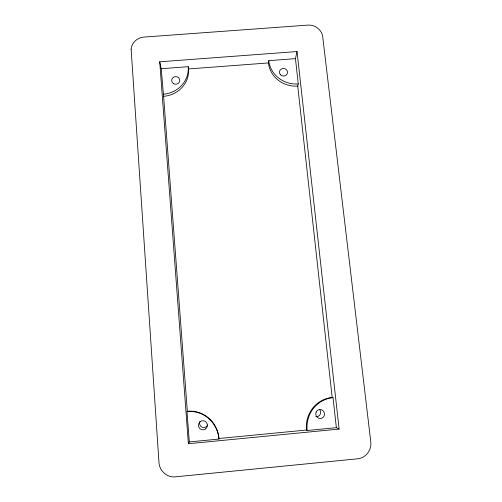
<?xml version="1.0" encoding="UTF-8"?>
<svg xmlns="http://www.w3.org/2000/svg" width="502" height="502" viewBox="0 0 502 502"><rect width="100%" height="100%" fill="white"/><g stroke="black" fill="none" stroke-linecap="round" stroke-linejoin="round"><path stroke-width="0.75" d="M188.382 443.718L189.304 441.936L218.922 439.062L218.979 438.51A30.522 29.455 -76.4 0 0 187.334 411.245L163.602 96.321L161.211 68.718L159.724 61.796L297.033 51.555L339.114 429.084L188.382 443.718L159.724 61.796M218.979 438.51L306.496 430.026A30.189 29.022 74 0 1 332.18 397.458L297.724 86.049A26.644 24.949 10.9 0 1 268.463 62.938L268.777 60.654L295.458 58.652L297.033 51.555M297.724 86.049L298.257 83.922L295.458 58.652M189.304 441.936L187.02 411.571L187.334 411.245M306.496 430.026L307.149 430.503L336.359 427.666L339.114 429.084M161.211 68.718L188.231 66.691L188.507 68.943A26.939 25.263 -4.2 0 1 163.602 96.321M188.507 68.943L268.463 62.938M332.18 397.458L333.033 397.672L336.359 427.666M319.887 409.833A4.355 4.211 75.2 0 1 315.846 416.635M207.69 424.987A4.393 4.261 -78.2 0 1 202.005 427.146A4.393 4.261 -78.2 0 1 199.978 421.322M187.02 411.571A30.779 29.693 -76.4 0 1 218.922 439.062M188.231 66.691A27.139 25.439 -4.2 0 1 163.131 94.257M307.149 430.503A30.434 29.254 73.9 0 1 333.033 397.672M298.257 83.922A26.844 25.119 10.9 0 1 268.777 60.654M131.122 49.234L158.977 462.455C159.297 470.719 167.091 477.854 175.418 476.837L357.625 458.803C365.876 458.15 371.957 449.729 370.765 441.697L322.723 36.79C321.92 29.656 314.704 24.485 307.72 25.119L144.03 37.073C137.592 37.43 131.555 42.645 131.122 49.234M173.391 83.539A4.041 3.803 -2.9 0 0 179.754 80.753A4.041 3.803 -2.9 0 0 174.05 76.969A4.041 3.803 -2.9 0 0 173.391 83.539M205.45 429.009A4.574 4.436 -78.2 0 0 204.829 421.134A4.574 4.436 -78.2 0 0 198.497 425.709A4.574 4.436 -78.2 0 0 205.45 429.009M280.21 74.428A4.041 3.796 9.9 0 0 287.163 73.894A4.041 3.796 9.9 0 0 283.072 68.467A4.041 3.796 9.9 0 0 280.21 74.428M316.128 412.129A4.537 4.38 74.8 0 0 320.634 418.524A4.537 4.38 74.8 0 0 323.69 411.402A4.537 4.38 74.8 0 0 316.128 412.129"/></g></svg>
